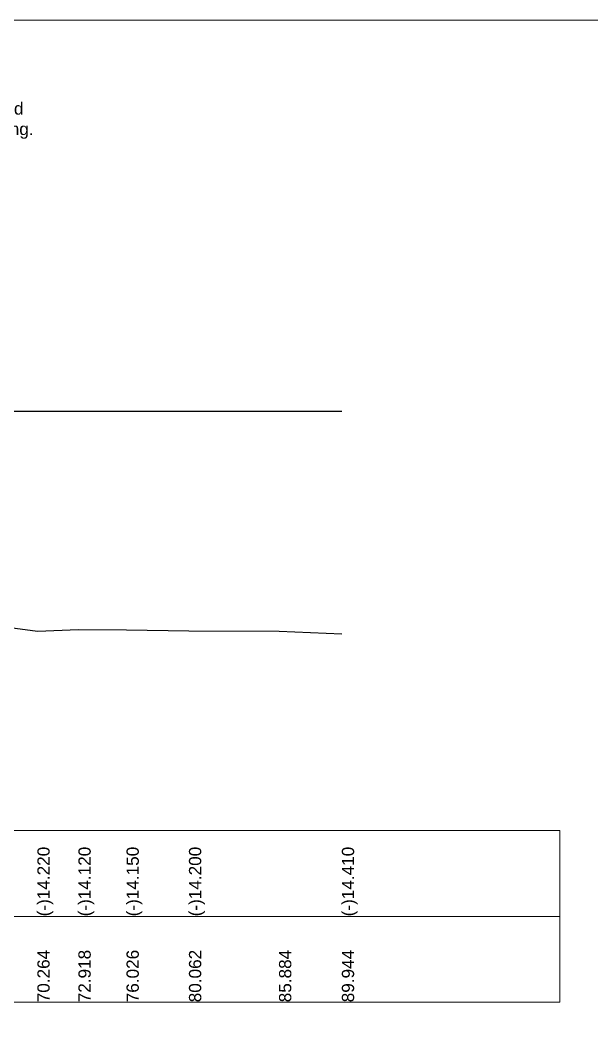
# Model space of a CAD drawing. Header units: inches. Extents: x 66615 to 414904, y -29123 to 90068.
# Drawn here: x 314128 to 316456, y 28355 to 32455 of the extents above; entities that cross this region are included whole.
import ezdxf

# ---------------------------------------------------------------- set-up
doc = ezdxf.new("R2010")
doc.units = ezdxf.units.IN
doc.header["$LTSCALE"] = 7
doc.header["$MEASUREMENT"] = 0
for name, color, linetype, lineweight in [('Cross section Data Border', 7, 'Continuous', 9), ('Cross Section Labels', 7, 'Continuous', 9), ('Existing_Bed_Level for Xsection', 7, 'Continuous', 25), ('Long Section Labels', 7, 'Continuous', 9)]:
    doc.layers.add(name, color=color, linetype=linetype, lineweight=lineweight)
doc.styles.get("Standard").update_dxf_attribs({"font": 'arial.ttf'})
doc.dimstyles.get("Standard").update_dxf_attribs({"dimtxt": 0.18, "dimasz": 0.18, "dimexe": 0.18, "dimexo": 0.0625, "dimgap": 0.09, "dimtad": 0, "dimtih": 1, "dimtoh": 1, "dimdec": 4, "dimzin": 0, "dimdsep": 46, "dimtxsty": 'Standard', "dimcen": 0.09, "dimadec": 0, "dimazin": 0, "dimtfac": 1, "dimtdec": 4, "dimtofl": 0, "dimtmove": 0, "dimatfit": 3, "dimfxl": 1, "dimtolj": 1, "dimtzin": 0, "dimarcsym": 0})

msp = doc.modelspace()

# ---------------------------------------------------------------- linework, layer by layer
at = {"layer": 'Cross section Data Border'}
msp.add_lwpolyline([(309660.9187, 29154.87399), (316325.30645, 29154.87399), (316325.30645, 28454.87399), (309660.9187, 28454.87399)], close=True, dxfattribs=at)
msp.add_lwpolyline([(309660.9187, 28804.87399), (316325.30645, 28804.87399)], dxfattribs=at)
at = {"layer": 'Cross Section Labels'}
msp.add_lwpolyline([(309560.9187, 32454.87399), (319560.9187, 32454.87399), (319560.9187, 25383.87399), (309560.9187, 25383.87399)], close=True, dxfattribs=at)
at = {"layer": 'Existing_Bed_Level for Xsection'}
for points in [[(310560.9187, 30862.70399), (315438.02988, 30862.70399)], [(313974.15514, 29996.45399), (314198.14965, 29966.84399), (314365.34996, 29973.14399), (314561.18857, 29971.25399), (314815.46693, 29968.10399), (315182.20042, 29966.84399), (315438.02988, 29954.87399)]]:
    msp.add_lwpolyline(points, dxfattribs=at)

# ---------------------------------------------------------------- texts
at = {"layer": 'Cross Section Labels', "insert": (312922.76786, 31804.87399), "char_height": 50, "attachment_point": 8}
msp.add_mtext(' Assorted 2 Layers C.C Blocks(excluding Blocks at key) to be Placed / dumped^J@22.00 m³/m (excluding void) at or below Working LWL as shown in the drawing.^J450 x 450 x 450-------- - 60 % by volume^J350 x 350 x 350-------- - 40 % by volume', dxfattribs=at)
at = {"layer": 'Long Section Labels', "char_height": 50, "attachment_point": 1, "rotation": 90}
for s, insert in [('(-)14.220', (314198.14965, 28804.87399)), ('(-)14.220', (314198.14965, 28804.87399)), ('(-)14.120', (314365.34996, 28804.87399)), ('(-)14.150', (314561.18857, 28804.87399)), ('(-)14.200', (314815.46693, 28804.87399)), ('(-)14.410', (315438.02988, 28804.87399)), ('70.264', (314198.14965, 28454.87399)), ('72.918', (314365.34996, 28454.87399)), ('76.026', (314561.18857, 28454.87399)), ('80.062', (314815.46693, 28454.87399)), ('85.884', (315182.20042, 28454.87399)), ('89.944', (315438.02988, 28454.87399))]:
    msp.add_mtext(s, dxfattribs=dict(at, insert=insert))

# ---------------------------------------------------------------- leaders
at = {"layer": 'Cross Section Labels', "annotation_type": 0, "has_hookline": 1, "hookline_direction": 0}
for points, text_width in [([(311981.56862, 30711.08133), (311981.56862, 31804.87399), (312922.67786, 31804.87399)], 2510.77763), ([(312622.76786, 30343.68147), (312622.76786, 31654.87399), (312922.67786, 31654.87399)], 2345.7367)]:
    msp.add_leader(points, dimstyle='Standard', override={"dimasz": 72}, dxfattribs=dict(at, text_width=text_width))

doc.saveas('drawing.dxf')
